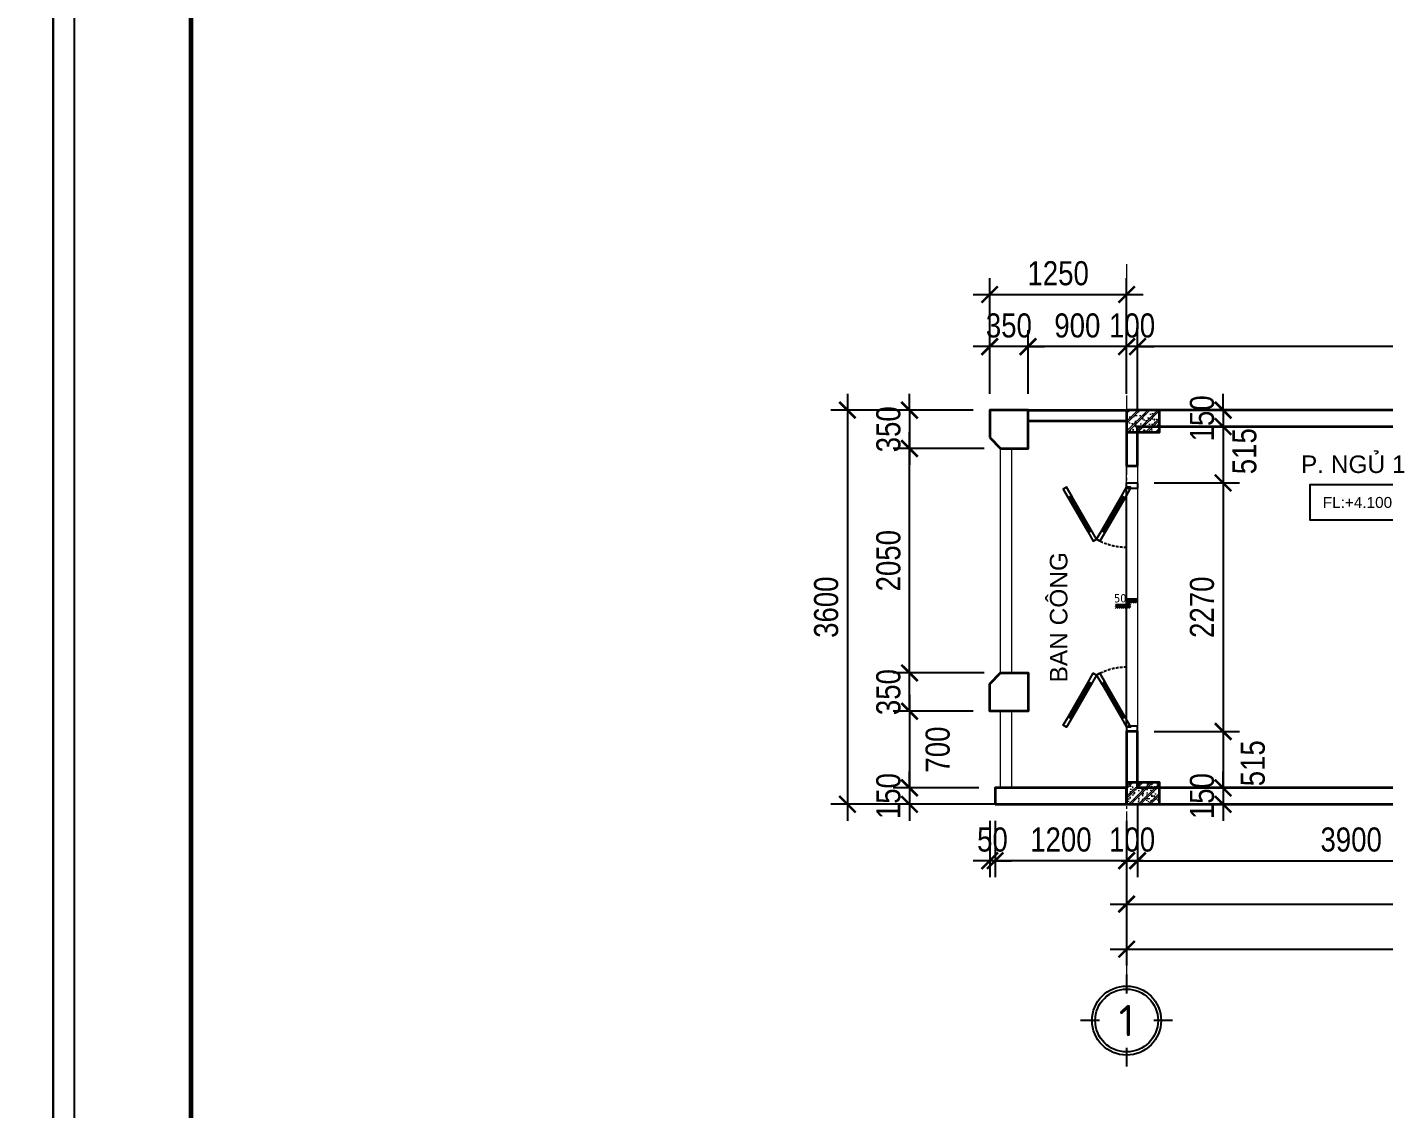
# Model space of a CAD drawing. Header units: inches. Extents: x 236662 to 497023, y -248575 to 81795.
# Drawn here: x 317424 to 329811, y -24294 to -14415 of the extents above; entities that cross this region are included whole.
import ezdxf
from ezdxf.enums import TextEntityAlignment as Align

# ---------------------------------------------------------------- set-up
doc = ezdxf.new("R2010")
doc.units = ezdxf.units.IN
doc.header["$LTSCALE"] = 10
doc.header["$MEASUREMENT"] = 0
doc.linetypes.add('CENTER', pattern=[2, 1.25, -0.25, 0.25, -0.25])
doc.linetypes.add('HIDDEN', pattern=[0.375, 0.25, -0.125])
for name, color, linetype in [('01. HP_TEXT', 9, 'Continuous'), ('04. HP_CUA', 153, 'Continuous'), ('07. HP_KY HIEU @ 1', 43, 'Continuous'), ('08. HP_DIM', 118, 'Continuous'), ('TEXT', 2, 'Continuous')]:
    doc.layers.add(name, color=color, linetype=linetype)
for name, color, linetype, lineweight in [('02. HP_BE TONG', 1, 'Continuous', 35), ('03. HP_TUONG', 2, 'Continuous', 35), ('05. HP_TRUC', 251, 'CENTER', 5), ('06. HP_THAY 1', 134, 'Continuous', 15), ('06. HP_THAY 2', 147, 'Continuous', 13), ('09_HP_HATCH', 8, 'Continuous', 5)]:
    doc.layers.add(name, color=color, linetype=linetype, lineweight=lineweight)
doc.layers.add('Tpl_Bound', color=1, linetype='Continuous', plot=False)
doc.styles.add('BAOANNOTE', font='arial.ttf', dxfattribs={"width": 0.8})
doc.styles.add('ISOCP50', font='isocpeur.ttf')
doc.styles.get("Standard").update_dxf_attribs({"font": 'arial.ttf'})
doc.styles.add('Tahoma', font='tahoma.ttf')
doc.styles.add('TEXT (none)', font='arial.ttf')
doc.styles.add('text2', font='VHELVCN.TTF')
doc.dimstyles.new('AL-100', dxfattribs={"dimtxt": 220, "dimasz": 150, "dimexe": 150, "dimexo": 150, "dimgap": 80, "dimtad": 1, "dimdec": 0, "dimzin": 9, "dimtxsty": 'text2', "dimblk": 'ARCHTICK', "dimcen": 1, "dimdle": 150, "dimclrd": 256, "dimclre": 256, "dimclrt": 7, "dimadec": 0, "dimazin": 0, "dimtfac": 1, "dimtdec": 0, "dimtix": 1, "dimtmove": 2, "dimatfit": 3, "dimldrblk": 'ARCHTICK', "dimfxl": 1, "dimtolj": 1, "dimtzin": 0, "dimlwd": -1, "dimlwe": -1, "dimarcsym": 0})

# ---------------------------------------------------------------- blocks, each defined once
blk = doc.blocks.new('KHUNG TEN A-3')
at = {"layer": '02. HP_BE TONG', "color": 1, "const_width": 0.5}
blk.add_lwpolyline([(15, 5), (415, 5), (415, 292), (15, 292)], close=True, dxfattribs=at)
at = {"layer": '06. HP_THAY 1'}
blk.add_lwpolyline([(0, 297), (420, 297), (420, 0), (0, 0)], close=True, dxfattribs=at)
at = {"layer": 'Defpoints'}
blk.add_lwpolyline([(0, 0), (420, 0), (420, 297), (0, 297)], close=True, dxfattribs=at)
blk = doc.blocks.new('_ArchTick')
at = {"color": 0, "linetype": 'ByBlock', "const_width": 0.15}
blk.add_lwpolyline([(-0.5, -0.5), (0.5, 0.5)], dxfattribs=at)
blk = doc.blocks.new('*D916')
at = {"layer": '08. HP_DIM', "transparency": 16777216}
for p, q in [((327462, -21663), (327462, -22986)), ((342462, -21663), (342462, -22986)), ((327312, -22836), (342612, -22836))]:
    blk.add_line(p, q, dxfattribs=at)
at = {"layer": 'Defpoints', "color": 0, "transparency": 16777216}
for p in [(327462, -21513), (342462, -21513), (342462, -22836)]:
    blk.add_point(p, dxfattribs=at)
at = {"layer": '08. HP_DIM', "transparency": 16777216, "xscale": 150, "yscale": 150, "zscale": 150, "rotation": 180}
blk.add_blockref('_ArchTick', (327462, -22836), dxfattribs=at)
at = {"layer": '08. HP_DIM', "transparency": 16777216, "xscale": 150, "yscale": 150, "zscale": 150}
blk.add_blockref('_ArchTick', (342462, -22836), dxfattribs=at)
at = {"layer": '08. HP_DIM', "color": 7, "transparency": 16777216, "insert": (334962, -22643), "char_height": 220, "attachment_point": 5, "style": 'text2'}
blk.add_mtext('\\A1;15000', dxfattribs=at)
blk = doc.blocks.new('grid test1')
at = {"ltscale": 20}
for p, q in [((0, 440), (0, 260)), ((-260, 0), (-440, 0)), ((440, 0), (260, 0)), ((0, -260), (0, -440))]:
    blk.add_line(p, q, dxfattribs=at)
at = {"color": 251, "ltscale": 20, "true_color": 0x636466}
for radius in [330, 300]:
    blk.add_circle((0, 0), radius, dxfattribs=at)
at = {"layer": '01. HP_TEXT', "color": 2, "ltscale": 20, "true_color": 0xf1eb1f, "style": 'ISOCP50'}
blk.add_attdef('GRID', text='', height=300, dxfattribs=at).set_placement((-37, 0), align=Align.MIDDLE_CENTER)
blk = doc.blocks.new('zcsadsdasd3')
at = {"layer": '05. HP_TRUC', "ltscale": 10}
for p, q in [((-15000, 4933), (-15000, -1554)), ((-15930, 3600), (1239, 3600)), ((-15930, 0), (1239, 0))]:
    blk.add_line(p, q, dxfattribs=at)
at = {"layer": '07. HP_KY HIEU @ 1', "ltscale": 20}
ref = blk.add_blockref('grid test1', (-15000, -1975), dxfattribs=dict(at, xscale=0.9555000001564621, yscale=0.9555000001564621, zscale=0.9555000001564621))
ref.add_attrib('GRID', '1', dxfattribs={"layer": 'TEXT', "ltscale": 20, "height": 287, "style": 'ISOCP50'}).set_placement((-15000, -1975), align=Align.MIDDLE_CENTER)
blk = doc.blocks.new('*D968')
at = {"layer": '08. HP_DIM', "transparency": 16777216}
for p, q in [((325480, -17913), (325480, -17763)), ((326062, -17913), (325330, -17913)), ((325480, -17913), (325480, -18263)), ((326162, -18263), (325330, -18263)), ((325480, -18263), (325480, -18413))]:
    blk.add_line(p, q, dxfattribs=at)
at = {"layer": 'Defpoints', "color": 0, "transparency": 16777216}
for p in [(326212, -17913, 6), (325480, -18263), (326312, -18263, 6)]:
    blk.add_point(p, dxfattribs=at)
at = {"layer": '08. HP_DIM', "transparency": 16777216, "xscale": 150, "yscale": 150, "zscale": 150}
for p, rotation in [((325480, -17913), 270), ((325480, -18263), 90)]:
    blk.add_blockref('_ArchTick', p, dxfattribs=dict(at, rotation=rotation))
at = {"layer": '08. HP_DIM', "color": 7, "transparency": 16777216, "insert": (325288, -18088), "char_height": 220, "attachment_point": 5, "rotation": 90, "style": 'text2'}
blk.add_mtext('\\A1;350', dxfattribs=at)
blk = doc.blocks.new('*D899')
at = {"layer": '08. HP_DIM', "transparency": 16777216}
for p, q in [((326262, -21663), (326262, -22178)), ((327462, -21663), (327462, -22178)), ((327612, -22028), (326112, -22028))]:
    blk.add_line(p, q, dxfattribs=at)
at = {"layer": 'Defpoints', "color": 0, "transparency": 16777216}
for p in [(326262, -21513, 6), (327462, -21513, 6), (326262, -22028)]:
    blk.add_point(p, dxfattribs=at)
at = {"layer": '08. HP_DIM', "transparency": 16777216, "xscale": 150, "yscale": 150, "zscale": 150, "rotation": 180}
blk.add_blockref('_ArchTick', (326262, -22028), dxfattribs=at)
at = {"layer": '08. HP_DIM', "transparency": 16777216, "xscale": 150, "yscale": 150, "zscale": 150}
blk.add_blockref('_ArchTick', (327462, -22028), dxfattribs=at)
at = {"layer": '08. HP_DIM', "color": 7, "transparency": 16777216, "insert": (326862, -21836), "char_height": 220, "attachment_point": 5, "style": 'text2'}
blk.add_mtext('\\A1;1200', dxfattribs=at)
blk = doc.blocks.new('*D900')
at = {"layer": '08. HP_DIM', "transparency": 16777216}
for p, q in [((325480, -20513), (325480, -21513)), ((326062, -20663), (325330, -20663)), ((326112, -21363), (325330, -21363))]:
    blk.add_line(p, q, dxfattribs=at)
at = {"layer": 'Defpoints', "color": 0, "transparency": 16777216}
for p in [(326212, -20663, 6), (325480, -21363), (326262, -21363, 6)]:
    blk.add_point(p, dxfattribs=at)
at = {"layer": '08. HP_DIM', "transparency": 16777216, "xscale": 150, "yscale": 150, "zscale": 150}
for p, rotation in [((325480, -20663), 90), ((325480, -21363), 270)]:
    blk.add_blockref('_ArchTick', p, dxfattribs=dict(at, rotation=rotation))
at = {"layer": '08. HP_DIM', "color": 7, "transparency": 16777216, "insert": (325738, -21013), "char_height": 220, "attachment_point": 5, "rotation": 90, "style": 'text2'}
blk.add_mtext('\\A1;700', dxfattribs=at)
blk = doc.blocks.new('*D905')
at = {"layer": '08. HP_DIM', "transparency": 16777216}
for p, q in [((325480, -21363), (325480, -21213)), ((326112, -21363), (325330, -21363)), ((325480, -21363), (325480, -21513)), ((326062, -21513), (325330, -21513)), ((325480, -21513), (325480, -21663))]:
    blk.add_line(p, q, dxfattribs=at)
at = {"layer": 'Defpoints', "color": 0, "transparency": 16777216}
for p in [(326262, -21363, 6), (325480, -21513), (326212, -21513, 6)]:
    blk.add_point(p, dxfattribs=at)
at = {"layer": '08. HP_DIM', "transparency": 16777216, "xscale": 150, "yscale": 150, "zscale": 150}
for p, rotation in [((325480, -21363), 270), ((325480, -21513), 90)]:
    blk.add_blockref('_ArchTick', p, dxfattribs=dict(at, rotation=rotation))
at = {"layer": '08. HP_DIM', "color": 7, "transparency": 16777216, "insert": (325288, -21438), "char_height": 220, "attachment_point": 5, "rotation": 90, "style": 'text2'}
blk.add_mtext('\\A1;150', dxfattribs=at)
blk = doc.blocks.new('*D906')
at = {"layer": '08. HP_DIM', "transparency": 16777216}
for p, q in [((326212, -21663), (326212, -22178)), ((326262, -21663), (326262, -22178)), ((326212, -22028), (326062, -22028)), ((326262, -22028), (326212, -22028)), ((326262, -22028), (326412, -22028))]:
    blk.add_line(p, q, dxfattribs=at)
at = {"layer": 'Defpoints', "color": 0, "transparency": 16777216}
for p in [(326212, -21513, 6), (326262, -21513, 6), (326212, -22028)]:
    blk.add_point(p, dxfattribs=at)
at = {"layer": '08. HP_DIM', "transparency": 16777216, "xscale": 150, "yscale": 150, "zscale": 150}
blk.add_blockref('_ArchTick', (326212, -22028), dxfattribs=at)
at = {"layer": '08. HP_DIM', "transparency": 16777216, "xscale": 150, "yscale": 150, "zscale": 150, "rotation": 180}
blk.add_blockref('_ArchTick', (326262, -22028), dxfattribs=at)
at = {"layer": '08. HP_DIM', "color": 7, "transparency": 16777216, "insert": (326237, -21836), "char_height": 220, "attachment_point": 5, "style": 'text2'}
blk.add_mtext('\\A1;50', dxfattribs=at)
blk = doc.blocks.new('Level mark - Plan 2')
blk.add_lwpolyline([(12.53, 0.4), (12.53, 3.6), (4.64, 3.6), (4.64, 0.4)], close=True)
at = {"style": 'BAOANNOTE', "flags": 8}
blk.add_attdef('FL%%P0.000', text='', height=2, dxfattribs=at).set_placement((9, 2), align=Align.MIDDLE_CENTER)
blk = doc.blocks.new('*D1336')
at = {"layer": '08. HP_DIM', "transparency": 16777216}
for p, q in [((-15000, -3750), (-15000, -5073)), ((0, -3750), (0, -5073)), ((-15150, -4923), (150, -4923))]:
    blk.add_line(p, q, dxfattribs=at)
at = {"layer": 'Defpoints', "color": 0, "transparency": 16777216}
for p in [(-15000, -3600), (0, -3600), (0, -4923)]:
    blk.add_point(p, dxfattribs=at)
at = {"layer": '08. HP_DIM', "transparency": 16777216, "xscale": 150, "yscale": 150, "zscale": 150, "rotation": 180}
blk.add_blockref('_ArchTick', (-15000, -4923), dxfattribs=at)
at = {"layer": '08. HP_DIM', "transparency": 16777216, "xscale": 150, "yscale": 150, "zscale": 150}
blk.add_blockref('_ArchTick', (0, -4923), dxfattribs=at)
at = {"layer": '08. HP_DIM', "color": 7, "transparency": 16777216, "insert": (-7500, -4731), "char_height": 220, "attachment_point": 5, "style": 'text2'}
blk.add_mtext('\\A1;15000', dxfattribs=at)
blk = doc.blocks.new('COT')
at = {"layer": '09_HP_HATCH'}
h = blk.add_hatch(dxfattribs=at)
h.set_pattern_fill('CHAU-01', color=256, scale=15, pattern_type=2)
h.set_pattern_definition([(50, (-55276.965, -37444.2), (107.58903, -9.41282), [11.25, -123.75]), (355, (-55276.97, -37444.2), (-20.8127, 112.82882), [9, -99]), (100.4514, (-55268, -37444.99), (86.7764, 103.41593), [9.56103, -105.17132]), (46.1842, (-55276.97, -37414.2), (160.08616, -24.82785), [16.875, -185.625]), (96.6356, (-55263.62, -37416.27), (140.1994, 146.11768), [14.34154, -157.75695]), (351.1842, (-55276.97, -37414.2), (140.1993, 146.1178), [13.5, -148.5]), (21, (-55261.965, -37421.7), (89.53606, -60.39283), [11.25, -123.75]), (326, (-55261.97, -37421.7), (36.4973, 108.7725), [9, -99]), (71.4514, (-55254.5, -37426.73), (126.0334, 48.37957), [9.56103, -105.17132]), (37.5, (-55276.965, -37444.2), (1.823978, 49.934078), [0, -97.8, 0, -100.5, 0, -99.375]), (7.5, (-55276.965, -37444.2), (39.46043, 59.161757), [0, -57.3, 0, -95.55, 0, -37.875]), (327.5, (-55310.415, -37444.2), (80.073365, -3.38323), [0, -37.5, 0, -117, 0, -155.25]), (317.5, (-55325.415, -37444.2), (87.477925, 15.01575), [0, -48.75, 0, -77.7, 0, -110.25]), (45, (-55276.965, -37444.2), (-45.07806, 45.07806), []), (45, (-55276.965, -37425.827), (-45.07806, 45.07806), [])])
h.paths.add_polyline_path([(0, -200), (300, -200), (300, 0), (0, 0)])
at = {"layer": '02. HP_BE TONG'}
blk.add_lwpolyline([(0, -200), (300, -200), (300, 0), (0, 0)], close=True, dxfattribs=at)
blk = doc.blocks.new('ádasdwdczxzc')
at = {"layer": '03. HP_TUONG'}
for p in [(-15000, 3600), (-15000, 200)]:
    blk.add_blockref('COT', p, dxfattribs=at)
blk = doc.blocks.new('*D1337')
at = {"layer": '08. HP_DIM', "transparency": 16777216}
for p, q in [((-15000, -3750), (-15000, -4661)), ((-9550, -3750), (-9550, -4661)), ((-15150, -4511), (-9400, -4511))]:
    blk.add_line(p, q, dxfattribs=at)
at = {"layer": 'Defpoints', "color": 0, "transparency": 16777216}
for p in [(-15000, -3600), (-9550, -3600), (-9550, -4511)]:
    blk.add_point(p, dxfattribs=at)
at = {"layer": '08. HP_DIM', "transparency": 16777216, "xscale": 150, "yscale": 150, "zscale": 150, "rotation": 180}
blk.add_blockref('_ArchTick', (-15000, -4511), dxfattribs=at)
at = {"layer": '08. HP_DIM', "transparency": 16777216, "xscale": 150, "yscale": 150, "zscale": 150}
blk.add_blockref('_ArchTick', (-9550, -4511), dxfattribs=at)
at = {"layer": '08. HP_DIM', "color": 7, "transparency": 16777216, "insert": (-12275, -4318), "char_height": 220, "attachment_point": 5, "style": 'text2'}
blk.add_mtext('\\A1;5450', dxfattribs=at)
blk = doc.blocks.new('*D1341')
at = {"layer": '08. HP_DIM', "transparency": 16777216}
for p, q in [((-17549, 150), (-17549, -3750)), ((-16400, 0), (-17699, 0)), ((-16400, -3600), (-17699, -3600))]:
    blk.add_line(p, q, dxfattribs=at)
at = {"layer": 'Defpoints', "color": 0, "transparency": 16777216}
for p in [(-16250, 0, 6), (-17549, -3600), (-16250, -3600, 6)]:
    blk.add_point(p, dxfattribs=at)
at = {"layer": '08. HP_DIM', "transparency": 16777216, "xscale": 150, "yscale": 150, "zscale": 150}
for p, rotation in [((-17549, 0), 90), ((-17549, -3600), 270)]:
    blk.add_blockref('_ArchTick', p, dxfattribs=dict(at, rotation=rotation))
at = {"layer": '08. HP_DIM', "color": 7, "transparency": 16777216, "insert": (-17742, -1800), "char_height": 220, "attachment_point": 5, "rotation": 90, "style": 'text2'}
blk.add_mtext('\\A1;3600', dxfattribs=at)
blk = doc.blocks.new('Step Symbol - Metric')
h = blk.add_hatch()
h.set_pattern_fill('_USER', color=0, angle=45, style=0, pattern_type=0)
h.set_pattern_definition([(45, (0, 4), (-0.70711, 0.70711), [])])
h.paths.add_polyline_path([(8, 0), (8, -3), (-3, -3), (-3, 1), (-8, 1), (-8, 4), (0, 4), (0, 0)])
at = {"color": 0}
blk.add_lwpolyline([(8, 0), (0, 0), (0, 4), (-8, 4)], dxfattribs=at)
blk.add_attdef('Step', (2, 2), '', height=3, dxfattribs=at)
blk = doc.blocks.new('*U282')
at = {"ltscale": 100}
for p, q in [((40, 790), (40, 200)), ((75, 200), (75, 790))]:
    blk.add_line(p, q, dxfattribs=at)
at = {"color": 8, "ltscale": 100}
blk.add_line((40, 100), (830, 100), dxfattribs=at)
at = {"ltscale": 100}
for points in [[(40, 890), (40, 790), (52, 790), (52, 800), (62, 800), (62, 790), (75, 790), (75, 890)], [(62, 200), (62, 190), (52, 190), (52, 200), (40, 200), (40, 100), (75, 100), (75, 200)], [(50, 65), (40, 65), (40, 100), (0, 100), (0, 0), (50, 0)], [(870, 100), (830, 100), (830, 65), (820, 65), (820, 0), (870, 0)]]:
    blk.add_lwpolyline(points, close=True, dxfattribs=at)
at = {"color": 8, "ltscale": 100}
blk.add_lwpolyline([(62, 800), (52, 800), (52, 190), (62, 190)], close=True, dxfattribs=at)
at = {"color": 8, "linetype": 'HIDDEN', "ltscale": 10}
blk.add_arc((40, 100), 790, 360, 90, dxfattribs=at)
blk = doc.blocks.new('*U33')
at = {"ltscale": 100}
for p, q in [((40, 620), (40, 200)), ((75, 200), (75, 620))]:
    blk.add_line(p, q, dxfattribs=at)
at = {"color": 8, "ltscale": 100}
blk.add_line((40, 100), (660, 100), dxfattribs=at)
at = {"ltscale": 100}
for points in [[(40, 720), (40, 620), (52, 620), (52, 630), (62, 630), (62, 620), (75, 620), (75, 720)], [(62, 200), (62, 190), (52, 190), (52, 200), (40, 200), (40, 100), (75, 100), (75, 200)], [(50, 65), (40, 65), (40, 100), (0, 100), (0, 0), (50, 0)], [(700, 100), (660, 100), (660, 65), (650, 65), (650, 0), (700, 0)]]:
    blk.add_lwpolyline(points, close=True, dxfattribs=at)
at = {"color": 8, "ltscale": 100}
blk.add_lwpolyline([(62, 630), (52, 630), (52, 190), (62, 190)], close=True, dxfattribs=at)
at = {"color": 8, "linetype": 'HIDDEN', "ltscale": 10}
blk.add_arc((40, 100), 620, 360, 90, dxfattribs=at)
blk = doc.blocks.new('*U1324')
at = {"ltscale": 100}
for p, q in [((144, 628), (445, 454)), ((2126, 628), (1825, 454)), ((428, 424), (127, 598)), ((1842, 424), (2143, 598)), ((428, 324), (127, 150)), ((144, 120), (445, 293)), ((2126, 120), (1825, 293)), ((1842, 324), (2143, 150))]:
    blk.add_line(p, q, dxfattribs=at)
at = {"color": 8, "ltscale": 100}
blk.add_line((40, 100), (2230, 100), dxfattribs=at)
at = {"ltscale": 100}
for points in [[(138, 617), (129, 622), (124, 613), (133, 608), (127, 598), (40, 648), (57, 678), (144, 628)], [(2132, 617), (2141, 622), (2146, 613), (2137, 608), (2143, 598), (2230, 648), (2212, 678), (2126, 628)], [(514, 374), (428, 424), (434, 435), (442, 430), (447, 438), (439, 443), (445, 454), (532, 404)], [(514, 374), (428, 324), (434, 313), (442, 318), (447, 309), (439, 304), (445, 293), (532, 343)], [(1756, 374), (1842, 424), (1836, 435), (1828, 430), (1823, 438), (1831, 443), (1825, 454), (1738, 404)], [(1756, 374), (1842, 324), (1836, 313), (1828, 318), (1823, 309), (1831, 304), (1825, 293), (1738, 343)], [(138, 131), (129, 126), (124, 134), (133, 139), (127, 150), (40, 100), (57, 70), (144, 120)], [(2132, 131), (2141, 126), (2146, 134), (2137, 139), (2143, 150), (2230, 100), (2212, 70), (2126, 120)], [(50, 65), (40, 65), (40, 100), (0, 100), (0, 0), (50, 0)], [(2220, 65), (2230, 65), (2230, 100), (2270, 100), (2270, 0), (2220, 0)]]:
    blk.add_lwpolyline(points, close=True, dxfattribs=at)
at = {"color": 8, "ltscale": 100}
for points in [[(447, 438), (442, 430), (124, 613), (129, 622)], [(1823, 438), (1828, 430), (2146, 613), (2141, 622)], [(447, 309), (442, 318), (124, 134), (129, 126)], [(1823, 309), (1828, 318), (2146, 134), (2141, 126)]]:
    blk.add_lwpolyline(points, close=True, dxfattribs=at)
at = {"color": 8, "linetype": 'HIDDEN', "ltscale": 10}
for centre, start, end in [((40, 100), 0, 30), ((2230, 100), 150, 180)]:
    blk.add_arc(centre, 547, start, end, dxfattribs=at)
blk.add_arc((542, 390), 580, 210, 213.4596)
blk = doc.blocks.new('CUA TANG 2')
at = {"layer": '04. HP_CUA'}
for name, p, xscale, rotation in [('*U282', (5550, -200), -1.000000000000001, 90), ('*U33', (4200, -1110), -1, 180)]:
    blk.add_blockref(name, p, dxfattribs=dict(at, xscale=xscale, rotation=rotation))
at = {"layer": '04. HP_CUA', "rotation": 90}
blk.add_blockref('*U1324', (100, -2935), dxfattribs=at)
blk = doc.blocks.new('*D1003')
at = {"layer": '08. HP_DIM', "transparency": 16777216}
for p, q in [((327562, -17913), (327562, -17183)), ((333012, -17763), (333012, -17183)), ((333162, -17333), (327412, -17333))]:
    blk.add_line(p, q, dxfattribs=at)
at = {"layer": 'Defpoints', "color": 0, "transparency": 16777216}
for p in [(327562, -17333), (333012, -17913, -312), (327562, -18063, -312)]:
    blk.add_point(p, dxfattribs=at)
at = {"layer": '08. HP_DIM', "transparency": 16777216, "xscale": 150, "yscale": 150, "zscale": 150, "rotation": 180}
blk.add_blockref('_ArchTick', (327562, -17333), dxfattribs=at)
at = {"layer": '08. HP_DIM', "transparency": 16777216, "xscale": 150, "yscale": 150, "zscale": 150}
blk.add_blockref('_ArchTick', (333012, -17333), dxfattribs=at)
at = {"layer": '08. HP_DIM', "color": 7, "transparency": 16777216, "insert": (330287, -17141), "char_height": 220, "attachment_point": 5, "style": 'text2'}
blk.add_mtext('\\A1;5450', dxfattribs=at)
blk = doc.blocks.new('*D1004')
at = {"layer": '08. HP_DIM', "transparency": 16777216}
for p, q in [((327462, -17763), (327462, -17183)), ((327562, -17913), (327562, -17183)), ((327462, -17333), (327312, -17333)), ((327562, -17333), (327462, -17333)), ((327562, -17333), (327712, -17333))]:
    blk.add_line(p, q, dxfattribs=at)
at = {"layer": 'Defpoints', "color": 0, "transparency": 16777216}
for p in [(327462, -17333), (327462, -17913, -312), (327562, -18063, -312)]:
    blk.add_point(p, dxfattribs=at)
at = {"layer": '08. HP_DIM', "transparency": 16777216, "xscale": 150, "yscale": 150, "zscale": 150}
blk.add_blockref('_ArchTick', (327462, -17333), dxfattribs=at)
at = {"layer": '08. HP_DIM', "transparency": 16777216, "xscale": 150, "yscale": 150, "zscale": 150, "rotation": 180}
blk.add_blockref('_ArchTick', (327562, -17333), dxfattribs=at)
at = {"layer": '08. HP_DIM', "color": 7, "transparency": 16777216, "insert": (327512, -17141), "char_height": 220, "attachment_point": 5, "style": 'text2'}
blk.add_mtext('\\A1;100', dxfattribs=at)
blk = doc.blocks.new('*D1005')
at = {"layer": '08. HP_DIM', "transparency": 16777216}
for p, q in [((326562, -17763), (326562, -17183)), ((327462, -17763), (327462, -17183)), ((327612, -17333), (326412, -17333))]:
    blk.add_line(p, q, dxfattribs=at)
at = {"layer": 'Defpoints', "color": 0, "transparency": 16777216}
for p in [(326562, -17333), (326562, -17913, -312), (327462, -17913, -312)]:
    blk.add_point(p, dxfattribs=at)
at = {"layer": '08. HP_DIM', "transparency": 16777216, "xscale": 150, "yscale": 150, "zscale": 150, "rotation": 180}
blk.add_blockref('_ArchTick', (326562, -17333), dxfattribs=at)
at = {"layer": '08. HP_DIM', "transparency": 16777216, "xscale": 150, "yscale": 150, "zscale": 150}
blk.add_blockref('_ArchTick', (327462, -17333), dxfattribs=at)
at = {"layer": '08. HP_DIM', "color": 7, "transparency": 16777216, "insert": (327012, -17141), "char_height": 220, "attachment_point": 5, "style": 'text2'}
blk.add_mtext('\\A1;900', dxfattribs=at)
blk = doc.blocks.new('*D1006')
at = {"layer": '08. HP_DIM', "transparency": 16777216}
for p, q in [((326212, -17763), (326212, -17183)), ((326562, -17763), (326562, -17183)), ((326212, -17333), (326062, -17333)), ((326562, -17333), (326212, -17333)), ((326562, -17333), (326712, -17333))]:
    blk.add_line(p, q, dxfattribs=at)
at = {"layer": 'Defpoints', "color": 0, "transparency": 16777216}
for p in [(326212, -17333), (326212, -17913, -312), (326562, -17913, -312)]:
    blk.add_point(p, dxfattribs=at)
at = {"layer": '08. HP_DIM', "transparency": 16777216, "xscale": 150, "yscale": 150, "zscale": 150}
blk.add_blockref('_ArchTick', (326212, -17333), dxfattribs=at)
at = {"layer": '08. HP_DIM', "transparency": 16777216, "xscale": 150, "yscale": 150, "zscale": 150, "rotation": 180}
blk.add_blockref('_ArchTick', (326562, -17333), dxfattribs=at)
at = {"layer": '08. HP_DIM', "color": 7, "transparency": 16777216, "insert": (326387, -17141), "char_height": 220, "attachment_point": 5, "style": 'text2'}
blk.add_mtext('\\A1;350', dxfattribs=at)
blk = doc.blocks.new('*D1007')
at = {"layer": '08. HP_DIM', "transparency": 16777216}
for p, q in [((326212, -17763), (326212, -16707)), ((327462, -17763), (327462, -16707)), ((326062, -16857), (327612, -16857))]:
    blk.add_line(p, q, dxfattribs=at)
at = {"layer": 'Defpoints', "color": 0, "transparency": 16777216}
for p in [(327462, -16857), (326212, -17913, -312), (327462, -17913, -312)]:
    blk.add_point(p, dxfattribs=at)
at = {"layer": '08. HP_DIM', "transparency": 16777216, "xscale": 150, "yscale": 150, "zscale": 150, "rotation": 180}
blk.add_blockref('_ArchTick', (326212, -16857), dxfattribs=at)
at = {"layer": '08. HP_DIM', "transparency": 16777216, "xscale": 150, "yscale": 150, "zscale": 150}
blk.add_blockref('_ArchTick', (327462, -16857), dxfattribs=at)
at = {"layer": '08. HP_DIM', "color": 7, "transparency": 16777216, "insert": (326837, -16664), "char_height": 220, "attachment_point": 5, "style": 'text2'}
blk.add_mtext('\\A1;1250', dxfattribs=at)
blk = doc.blocks.new('*D1008')
at = {"layer": '08. HP_DIM', "transparency": 16777216}
for p, q in [((328343, -17913), (328343, -17763)), ((327612, -17913), (328493, -17913)), ((328343, -17913), (328343, -18063)), ((327712, -18063), (328493, -18063)), ((328343, -18063), (328343, -18213))]:
    blk.add_line(p, q, dxfattribs=at)
at = {"layer": 'Defpoints', "color": 0, "transparency": 16777216}
for p in [(327462, -17913, -312), (327562, -18063, -312), (328343, -18063)]:
    blk.add_point(p, dxfattribs=at)
at = {"layer": '08. HP_DIM', "transparency": 16777216, "xscale": 150, "yscale": 150, "zscale": 150}
for p, rotation in [((328343, -17913), 270), ((328343, -18063), 90)]:
    blk.add_blockref('_ArchTick', p, dxfattribs=dict(at, rotation=rotation))
at = {"layer": '08. HP_DIM', "color": 7, "transparency": 16777216, "insert": (328151, -17988), "char_height": 220, "attachment_point": 5, "rotation": 90, "style": 'text2'}
blk.add_mtext('\\A1;150', dxfattribs=at)
blk = doc.blocks.new('*D1009')
at = {"layer": '08. HP_DIM', "transparency": 16777216}
for p, q in [((328343, -17913), (328343, -18728)), ((327712, -18063), (328493, -18063)), ((327712, -18578), (328493, -18578))]:
    blk.add_line(p, q, dxfattribs=at)
at = {"layer": 'Defpoints', "color": 0, "transparency": 16777216}
for p in [(327562, -18063, -312), (327562, -18578, -312), (328343, -18578)]:
    blk.add_point(p, dxfattribs=at)
at = {"layer": '08. HP_DIM', "transparency": 16777216, "xscale": 150, "yscale": 150, "zscale": 150}
for p, rotation in [((328343, -18063), 90), ((328343, -18578), 270)]:
    blk.add_blockref('_ArchTick', p, dxfattribs=dict(at, rotation=rotation))
at = {"layer": '08. HP_DIM', "color": 7, "transparency": 16777216, "insert": (328538, -18288), "char_height": 220, "attachment_point": 5, "rotation": 90, "style": 'text2'}
blk.add_mtext('\\A1;515', dxfattribs=at)
blk = doc.blocks.new('*D1010')
at = {"layer": '08. HP_DIM', "transparency": 16777216}
for p, q in [((328343, -18428), (328343, -20998)), ((327712, -18578), (328493, -18578)), ((327712, -20848), (328493, -20848))]:
    blk.add_line(p, q, dxfattribs=at)
at = {"layer": 'Defpoints', "color": 0, "transparency": 16777216}
for p in [(327562, -18578, -312), (327562, -20848, -312), (328343, -20848)]:
    blk.add_point(p, dxfattribs=at)
at = {"layer": '08. HP_DIM', "transparency": 16777216, "xscale": 150, "yscale": 150, "zscale": 150}
for p, rotation in [((328343, -18578), 90), ((328343, -20848), 270)]:
    blk.add_blockref('_ArchTick', p, dxfattribs=dict(at, rotation=rotation))
at = {"layer": '08. HP_DIM', "color": 7, "transparency": 16777216, "insert": (328151, -19713), "char_height": 220, "attachment_point": 5, "rotation": 90, "style": 'text2'}
blk.add_mtext('\\A1;2270', dxfattribs=at)
blk = doc.blocks.new('*D1011')
at = {"layer": '08. HP_DIM', "transparency": 16777216}
for p, q in [((328343, -20698), (328343, -21513)), ((327712, -20848), (328493, -20848)), ((327912, -21363), (328493, -21363))]:
    blk.add_line(p, q, dxfattribs=at)
at = {"layer": 'Defpoints', "color": 0, "transparency": 16777216}
for p in [(327562, -20848, -312), (327762, -21363, -312), (328343, -21363)]:
    blk.add_point(p, dxfattribs=at)
at = {"layer": '08. HP_DIM', "transparency": 16777216, "xscale": 150, "yscale": 150, "zscale": 150}
for p, rotation in [((328343, -20848), 90), ((328343, -21363), 270)]:
    blk.add_blockref('_ArchTick', p, dxfattribs=dict(at, rotation=rotation))
at = {"layer": '08. HP_DIM', "color": 7, "transparency": 16777216, "insert": (328615, -21138), "char_height": 220, "attachment_point": 5, "rotation": 90, "style": 'text2'}
blk.add_mtext('\\A1;515', dxfattribs=at)
blk = doc.blocks.new('*D1012')
at = {"layer": '08. HP_DIM', "transparency": 16777216}
for p, q in [((328343, -21363), (328343, -21213)), ((327912, -21363), (328493, -21363)), ((328343, -21363), (328343, -21513)), ((327912, -21513), (328493, -21513)), ((328343, -21513), (328343, -21663))]:
    blk.add_line(p, q, dxfattribs=at)
at = {"layer": 'Defpoints', "color": 0, "transparency": 16777216}
for p in [(327762, -21363, -312), (327762, -21513, -312), (328343, -21513)]:
    blk.add_point(p, dxfattribs=at)
at = {"layer": '08. HP_DIM', "transparency": 16777216, "xscale": 150, "yscale": 150, "zscale": 150}
for p, rotation in [((328343, -21363), 270), ((328343, -21513), 90)]:
    blk.add_blockref('_ArchTick', p, dxfattribs=dict(at, rotation=rotation))
at = {"layer": '08. HP_DIM', "color": 7, "transparency": 16777216, "insert": (328151, -21438), "char_height": 220, "attachment_point": 5, "rotation": 90, "style": 'text2'}
blk.add_mtext('\\A1;150', dxfattribs=at)
blk = doc.blocks.new('*D1013')
at = {"layer": '08. HP_DIM', "transparency": 16777216}
for p, q in [((325480, -20313), (325480, -20163)), ((326162, -20313), (325330, -20313)), ((325480, -20663), (325480, -20313)), ((326062, -20663), (325330, -20663)), ((325480, -20663), (325480, -20813))]:
    blk.add_line(p, q, dxfattribs=at)
at = {"layer": 'Defpoints', "color": 0, "transparency": 16777216}
for p in [(325480, -20313), (326312, -20313, -312), (326212, -20663, -312)]:
    blk.add_point(p, dxfattribs=at)
at = {"layer": '08. HP_DIM', "transparency": 16777216, "xscale": 150, "yscale": 150, "zscale": 150}
for p, rotation in [((325480, -20313), 270), ((325480, -20663), 90)]:
    blk.add_blockref('_ArchTick', p, dxfattribs=dict(at, rotation=rotation))
at = {"layer": '08. HP_DIM', "color": 7, "transparency": 16777216, "insert": (325288, -20488), "char_height": 220, "attachment_point": 5, "rotation": 90, "style": 'text2'}
blk.add_mtext('\\A1;350', dxfattribs=at)
blk = doc.blocks.new('*D1014')
at = {"layer": '08. HP_DIM', "transparency": 16777216}
for p, q in [((325480, -20463), (325480, -18113)), ((326162, -18263), (325330, -18263)), ((326162, -20313), (325330, -20313))]:
    blk.add_line(p, q, dxfattribs=at)
at = {"layer": 'Defpoints', "color": 0, "transparency": 16777216}
for p in [(325480, -18263), (326312, -18263, -312), (326312, -20313, -312)]:
    blk.add_point(p, dxfattribs=at)
at = {"layer": '08. HP_DIM', "transparency": 16777216, "xscale": 150, "yscale": 150, "zscale": 150}
for p, rotation in [((325480, -18263), 90), ((325480, -20313), 270)]:
    blk.add_blockref('_ArchTick', p, dxfattribs=dict(at, rotation=rotation))
at = {"layer": '08. HP_DIM', "color": 7, "transparency": 16777216, "insert": (325288, -19288), "char_height": 220, "attachment_point": 5, "rotation": 90, "style": 'text2'}
blk.add_mtext('\\A1;2050', dxfattribs=at)
blk = doc.blocks.new('*D1044')
at = {"layer": '08. HP_DIM', "transparency": 16777216}
for p, q in [((327562, -21513), (327562, -22178)), ((327462, -21663), (327462, -22178)), ((327462, -22028), (327312, -22028)), ((327462, -22028), (327562, -22028)), ((327562, -22028), (327712, -22028))]:
    blk.add_line(p, q, dxfattribs=at)
at = {"layer": 'Defpoints', "color": 0, "transparency": 16777216}
for p in [(327562, -21363, -312), (327462, -21513, -312), (327562, -22028)]:
    blk.add_point(p, dxfattribs=at)
at = {"layer": '08. HP_DIM', "transparency": 16777216, "xscale": 150, "yscale": 150, "zscale": 150}
blk.add_blockref('_ArchTick', (327462, -22028), dxfattribs=at)
at = {"layer": '08. HP_DIM', "transparency": 16777216, "xscale": 150, "yscale": 150, "zscale": 150, "rotation": 180}
blk.add_blockref('_ArchTick', (327562, -22028), dxfattribs=at)
at = {"layer": '08. HP_DIM', "color": 7, "transparency": 16777216, "insert": (327512, -21836), "char_height": 220, "attachment_point": 5, "style": 'text2'}
blk.add_mtext('\\A1;100', dxfattribs=at)
blk = doc.blocks.new('*D1045')
at = {"layer": '08. HP_DIM', "transparency": 16777216}
for p, q in [((327562, -21513), (327562, -22178)), ((331462, -21513), (331462, -22178)), ((327412, -22028), (331612, -22028))]:
    blk.add_line(p, q, dxfattribs=at)
at = {"layer": 'Defpoints', "color": 0, "transparency": 16777216}
for p in [(327562, -21363, -312), (331462, -21363, -312), (331462, -22028)]:
    blk.add_point(p, dxfattribs=at)
at = {"layer": '08. HP_DIM', "transparency": 16777216, "xscale": 150, "yscale": 150, "zscale": 150, "rotation": 180}
blk.add_blockref('_ArchTick', (327562, -22028), dxfattribs=at)
at = {"layer": '08. HP_DIM', "transparency": 16777216, "xscale": 150, "yscale": 150, "zscale": 150}
blk.add_blockref('_ArchTick', (331462, -22028), dxfattribs=at)
at = {"layer": '08. HP_DIM', "color": 7, "transparency": 16777216, "insert": (329512, -21836), "char_height": 220, "attachment_point": 5, "style": 'text2'}
blk.add_mtext('\\A1;3900', dxfattribs=at)
blk = doc.blocks.new('mb tang 2')
at = {"layer": '03. HP_TUONG'}
for points in [[(-16250, -250), (-16150, -350), (-15900, -350), (-15900, 0), (-16250, 0), (-16250, -250)], [(-15900, 0), (-15000, 0), (-15000, -100), (-15900, -100)], [(-16250, -2500), (-16150, -2400), (-15900, -2400), (-15900, -2750), (-16250, -2750), (-16250, -2500)], [(-16200, -3600), (-15000, -3600), (-15000, -3450), (-16200, -3450)]]:
    blk.add_lwpolyline(points, close=True, dxfattribs=at)
blk.add_lwpolyline([(-11000, -3450), (-14900, -3450), (-14900, -2935), (-15000, -2935), (-15000, -3600), (0, -3600), (0, 0), (-15000, 0), (-15000, -509.2), (-14900, -509.2), (-14900, -150), (-5550, -150)], dxfattribs=at)
at = {"layer": '06. HP_THAY 1'}
for points in [[(-16150, -350), (-16050, -350), (-16050, -2400), (-16150, -2400)], [(-16150, -2750), (-16050, -2750), (-16050, -3450), (-16150, -3450)]]:
    blk.add_lwpolyline(points, close=True, dxfattribs=at)
at = {"layer": '06. HP_THAY 2'}
blk.add_lwpolyline([(-15000, -509.2), (-14900, -509.2), (-14900, -2935), (-15000, -2935)], close=True, dxfattribs=at)
ref = blk.add_blockref('Level mark - Plan 2', (-13792.3, -1043.2), dxfattribs=dict(xscale=100, yscale=100, zscale=100))
ref.add_attrib('FL%%P0.000', 'FL:+4.100', dxfattribs={"height": 100, "style": 'BAOANNOTE'}).set_placement((-12892.3, -843.2), align=Align.MIDDLE_CENTER)
at = {"layer": '07. HP_KY HIEU @ 1'}
ref = blk.add_blockref('Step Symbol - Metric', (-15000, -1774.3), dxfattribs=dict(at, xscale=-12.5, yscale=12.5, zscale=12.5))
ref.add_attrib('Step', '50', (-15114.3, -1755.9), dxfattribs={"layer": '0', "color": 7, "height": 75, "style": 'Tahoma'})
at = {"layer": '08. HP_DIM'}
blk.add_blockref('ádasdwdczxzc', (0, -3600), dxfattribs=at)
at = {"layer": '01. HP_TEXT', "style": 'TEXT (none)'}
blk.add_text('P. NGỦ 1 ', height=159.88, dxfattribs=at).set_placement((-13408.6, -574.3))
blk.add_text('BAN CÔNG', height=159.88, rotation=90, dxfattribs=at).set_placement((-15540.5, -2487.3))
at = {"layer": '08. HP_DIM'}
dim = blk.add_linear_dim(base=(-17549.4, -3600, -6.3), p1=(-16250, 0), p2=(-16250, -3600), angle=90, dimstyle='AL-100', dxfattribs=at)
dim.commit()
dim.dimension.update_dxf_attribs({"geometry": '*D1341', "text_midpoint": (-17741.7, -1800, -6.3)})
for base, p2, picture, middle in [((0, -4922.9), (0, -3600), '*D1336', (-7500, -4730.6)), ((-9550, -4510.7), (-9550, -3600), '*D1337', (-12275, -4318.3))]:
    dim = blk.add_linear_dim(base=base, p1=(-15000, -3600), p2=p2, dimstyle='AL-100', dxfattribs=at)
    dim.commit()
    dim.dimension.update_dxf_attribs({"geometry": picture, "text_midpoint": middle})

msp = doc.modelspace()

# ---------------------------------------------------------------- linework, layer by layer
at = {"layer": '08. HP_DIM'}
msp.add_line((328409.9, -21512.7, 6.3), (324778.3, -21512.7, 6.3), dxfattribs=at)
at = {"layer": 'Tpl_Bound', "color": 1}
for points in [[(282444.6, -28403.8), (282444.6, -3500.1), (317854, -3500.1), (317854, -28403.8)], [(317662, -28403.8), (317662, -3500.1), (353071.4, -3500.1), (353071.4, -28403.8)]]:
    msp.add_lwpolyline(points, close=True, dxfattribs=at)

# ---------------------------------------------------------------- block references
at = {"color": 1, "xscale": 83.85096877510341, "yscale": 83.85096877510341, "zscale": 83.85096877510341}
for p in [(282444.6, -28403.8, 10.3), (317662, -28403.8, 10.3)]:
    msp.add_blockref('KHUNG TEN A-3', p, dxfattribs=at)
msp.add_blockref('mb tang 2', (342461.9, -17912.7, 6.3))
at = {"layer": '08. HP_DIM'}
for name, p in [('zcsadsdasd3', (342461.9, -21512.7, 6.3)), ('CUA TANG 2', (327461.9, -17912.7, 6.3))]:
    msp.add_blockref(name, p, dxfattribs=at)

# ---------------------------------------------------------------- dimensions: what is measured, and where the dimension line sits
for base, p1, p2, picture, middle in [((327461.9, -16856.7, 318.6), (326211.9, -17912.7, 6.3), (327461.9, -17912.7, 6.3), '*D1007', (326836.9, -16664.4, 318.6)), ((326211.9, -17333.1, 318.6), (326561.9, -17912.7, 6.3), (326211.9, -17912.7, 6.3), '*D1006', (326386.9, -17140.7, 318.6)), ((326561.9, -17333.1, 318.6), (327461.9, -17912.7, 6.3), (326561.9, -17912.7, 6.3), '*D1005', (327011.9, -17140.7, 318.6)), ((327461.9, -17333.1, 318.6), (327561.9, -18062.7, 6.3), (327461.9, -17912.7, 6.3), '*D1004', (327511.9, -17140.7, 318.6)), ((327561.9, -17333.1, 318.6), (333011.9, -17912.7, 6.3), (327561.9, -18062.7, 6.3), '*D1003', (330286.9, -17140.7, 318.6)), ((327561.9, -22027.9, 318.6), (327461.9, -21512.7, 6.3), (327561.9, -21362.7, 6.3), '*D1044', (327511.9, -21835.5, 318.6)), ((331461.9, -22027.9, 318.6), (327561.9, -21362.7, 6.3), (331461.9, -21362.7, 6.3), '*D1045', (329511.9, -21835.5, 318.6)), ((326211.9, -22027.9), (326261.9, -21512.7, 6.3), (326211.9, -21512.7, 6.3), '*D906', (326236.9, -21835.5)), ((326261.9, -22027.9), (327461.9, -21512.7, 6.3), (326261.9, -21512.7, 6.3), '*D899', (326861.9, -21835.5)), ((342461.9, -22835.6, 6.3), (327461.9, -21512.7, 6.3), (342461.9, -21512.7, 6.3), '*D916', (334961.9, -22643.3, 6.3))]:
    dim = msp.add_linear_dim(base=base, p1=p1, p2=p2, dimstyle='AL-100', dxfattribs=at)
    dim.commit()
    dim.dimension.update_dxf_attribs({"geometry": picture, "text_midpoint": middle})
for base, p1, p2, picture, middle in [((325480.4, -18262.7), (326211.9, -17912.7, 6.3), (326311.9, -18262.7, 6.3), '*D968', (325288.1, -18087.7)), ((328343.3, -18062.7, 318.6), (327461.9, -17912.7, 6.3), (327561.9, -18062.7, 6.3), '*D1008', (328150.9, -17987.7, 318.6)), ((325480.4, -18262.7, 318.6), (326311.9, -20312.7, 6.3), (326311.9, -18262.7, 6.3), '*D1014', (325288.1, -19287.7, 318.6)), ((328343.3, -20847.7, 318.6), (327561.9, -18577.7, 6.3), (327561.9, -20847.7, 6.3), '*D1010', (328150.9, -19712.7, 318.6)), ((325480.4, -20312.7, 318.6), (326211.9, -20662.7, 6.3), (326311.9, -20312.7, 6.3), '*D1013', (325288.1, -20487.7, 318.6)), ((325480.4, -21512.7), (326261.9, -21362.7, 6.3), (326211.9, -21512.7, 6.3), '*D905', (325288.1, -21437.7)), ((328343.3, -21512.7, 318.6), (327761.9, -21362.7, 6.3), (327761.9, -21512.7, 6.3), '*D1012', (328150.9, -21437.7, 318.6))]:
    dim = msp.add_linear_dim(base=base, p1=p1, p2=p2, angle=90, dimstyle='AL-100', dxfattribs=at)
    dim.commit()
    dim.dimension.update_dxf_attribs({"geometry": picture, "text_midpoint": middle})
for base, p1, p2, picture, middle in [((328343.3, -18577.7, 318.6), (327561.9, -18062.7, 6.3), (327561.9, -18577.7, 6.3), '*D1009', (328538, -18287.7, 318.6)), ((325480.4, -21362.7), (326211.9, -20662.7, 6.3), (326261.9, -21362.7, 6.3), '*D900', (325737.7, -21012.7)), ((328343.3, -21362.7, 318.6), (327561.9, -20847.7, 6.3), (327761.9, -21362.7, 6.3), '*D1011', (328615.2, -21137.7, 318.6))]:
    dim = msp.add_linear_dim(base=base, p1=p1, p2=p2, angle=90, dimstyle='AL-100', dxfattribs=at)
    dim.commit()
    dim.dimension.update_dxf_attribs({"geometry": picture, "text_midpoint": middle, "dimtype": 160})

doc.saveas('drawing.dxf')
